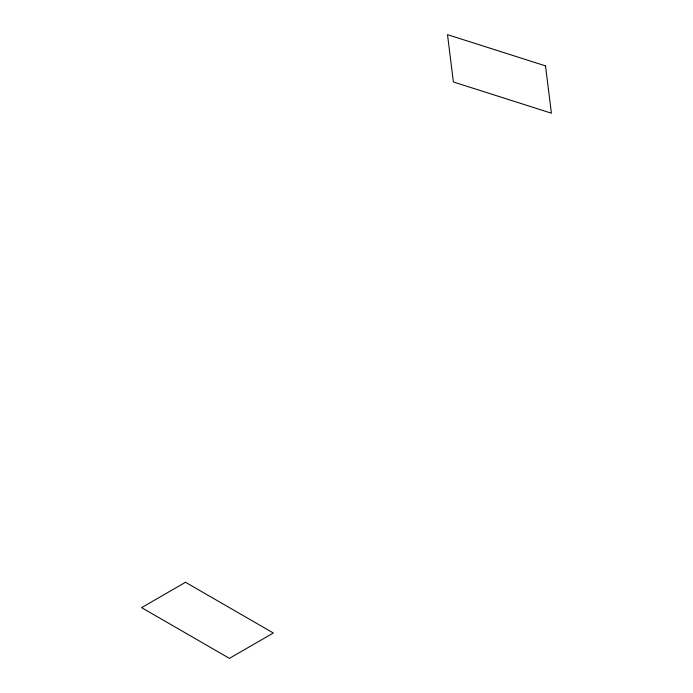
<?xml version="1.0" encoding="UTF-8"?>
<svg xmlns="http://www.w3.org/2000/svg" width="693" height="693" viewBox="0 0 693 693"><rect width="100%" height="100%" fill="white"/><g stroke="black" fill="none" stroke-linecap="round" stroke-linejoin="round"><path stroke-width="1.04" d="M185.507 582.285L141.589 607.64L229.418 658.35L273.337 632.995L185.507 582.285M545.521 65.887L447.505 34.65L453.387 81.965L551.411 113.202L545.521 65.887"/></g></svg>
